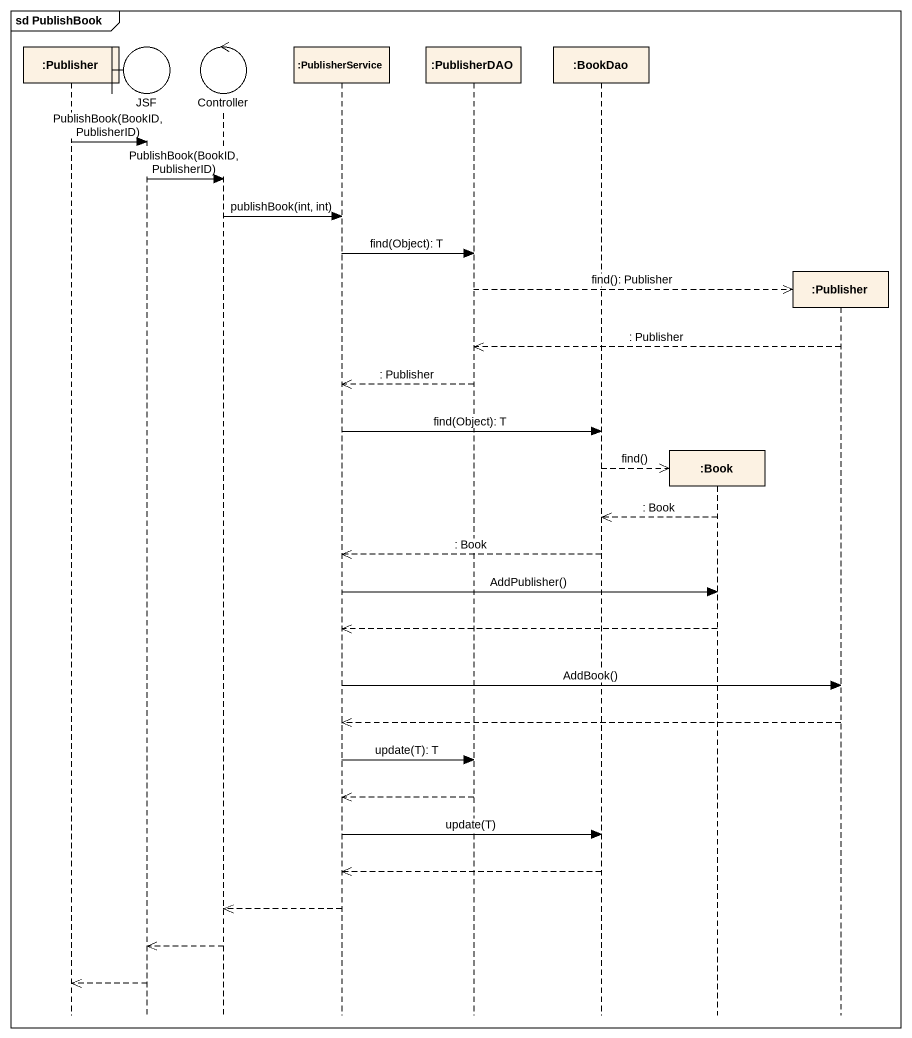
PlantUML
@startuml
mainframe sd PublishBook
hide footbox
participant ":Publisher" as Publisher
boundary JSF
control Controller
participant ":PublisherService" as PublisherService
participant ":PublisherDAO" as PublisherDAO
participant ":BookDao" as BookDao
participant ":Book" as Book
participant ":Publisher" as Publisher_2

Publisher -> JSF : PublishBook(BookID, PublisherID)
JSF -> Controller : PublishBook(BookID, PublisherID)
Controller -> PublisherService : publishBook(int, int)
PublisherService -> PublisherDAO : find(Object): T
PublisherDAO -->> Publisher_2 ** : find(): Publisher
Publisher_2 -->> PublisherDAO : : Publisher
PublisherDAO -->> PublisherService : : Publisher
PublisherService -> BookDao : find(Object): T
BookDao -->> Book ** : find()
Book -->> BookDao : : Book
BookDao -->> PublisherService : : Book
PublisherService -> Book : AddPublisher()
Book -->> PublisherService
PublisherService -> Publisher_2 : AddBook()
Publisher_2 -->> PublisherService
PublisherService -> PublisherDAO : update(T): T
PublisherDAO -->> PublisherService
PublisherService -> BookDao : update(T)
BookDao -->> PublisherService
PublisherService -->> Controller
Controller -->> JSF
JSF -->> Publisher
@enduml
